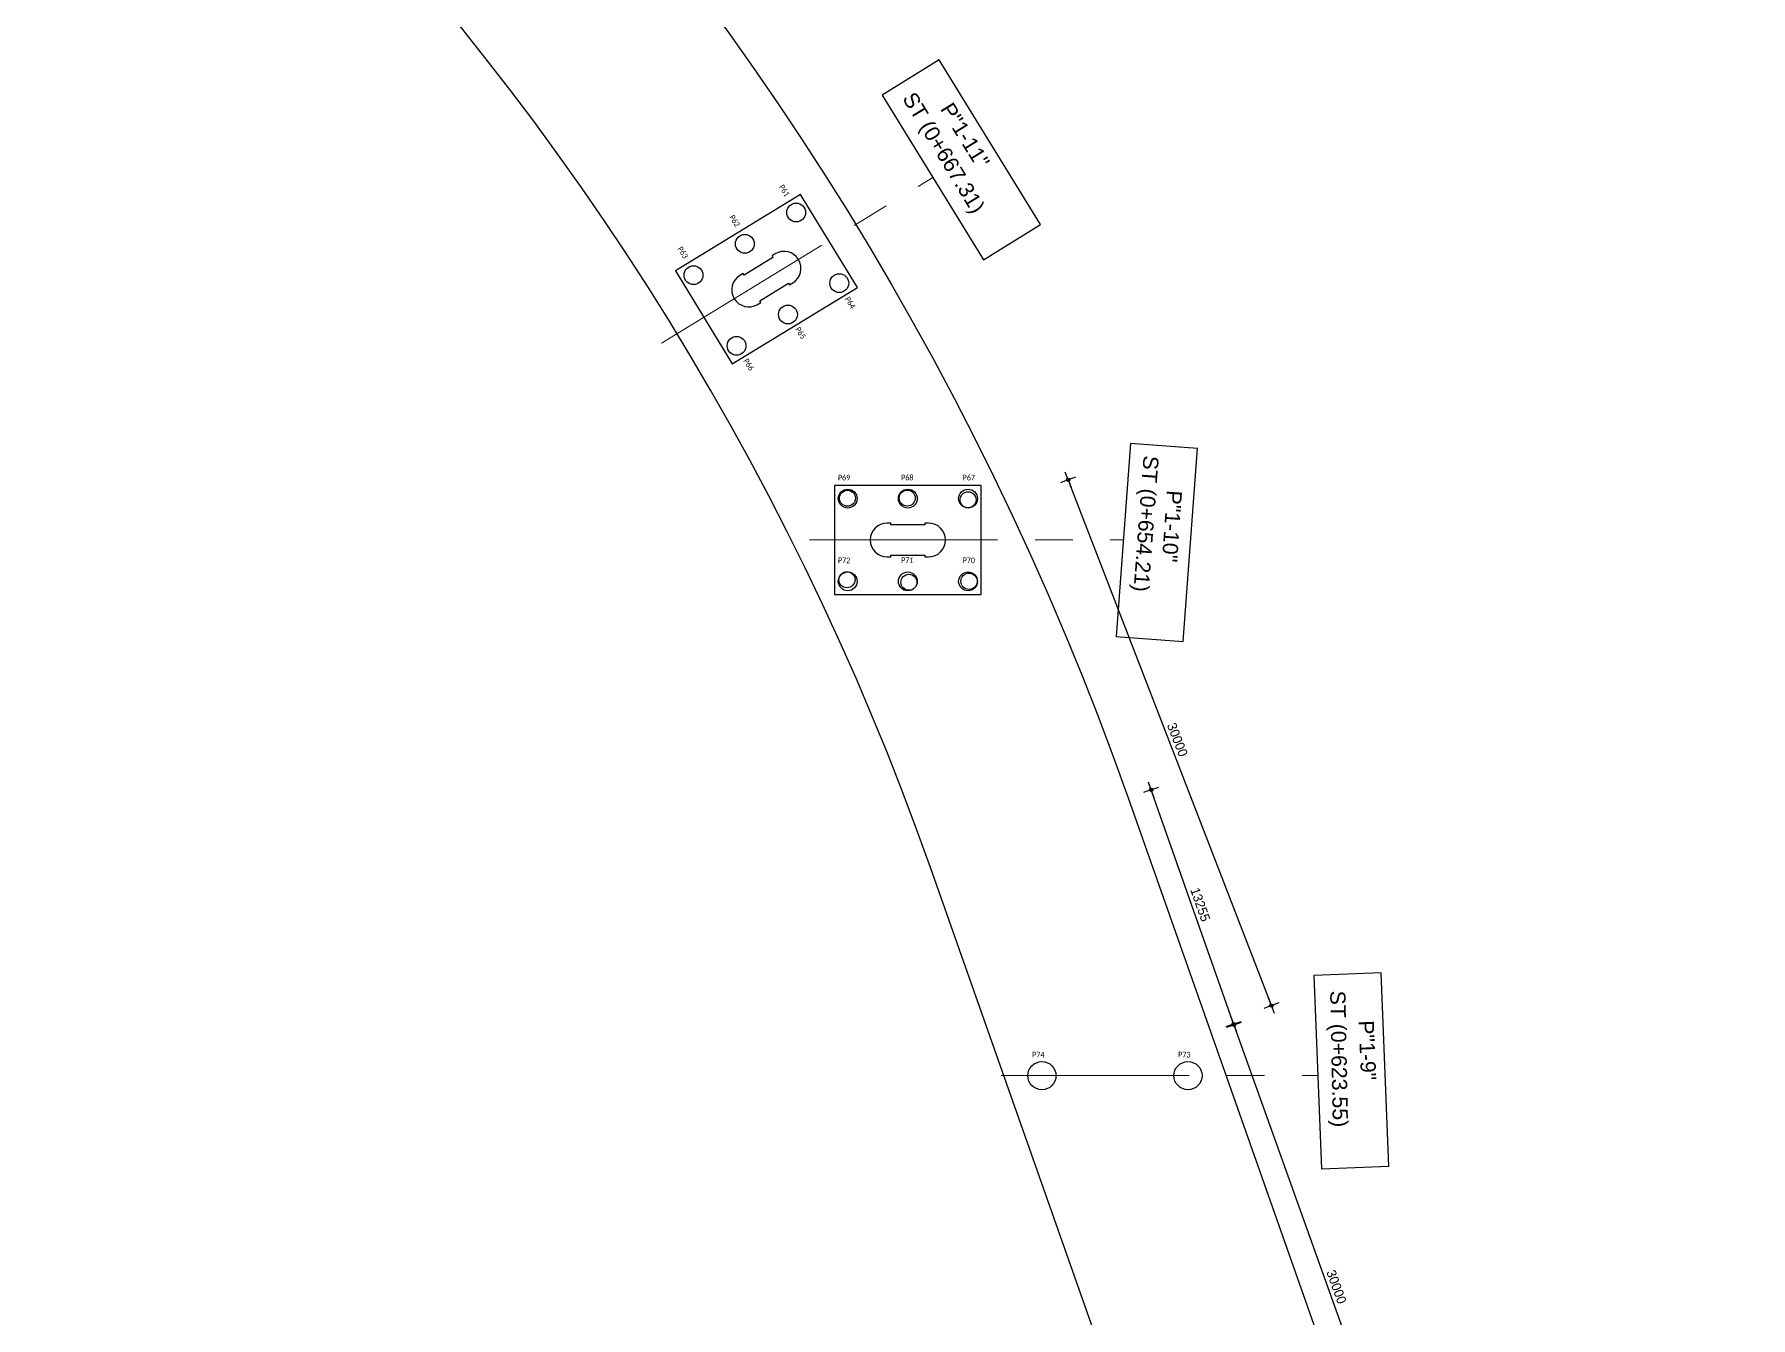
# Model space of a CAD drawing. Header units: metres. Extents: x 205641 to 207475, y 3634803 to 3635391.
# Drawn here: x 205946.5 to 206037.8, y 3635211.8 to 3635280 of the extents above; entities that cross this region are included whole.
import ezdxf

# ---------------------------------------------------------------- set-up
doc = ezdxf.new("R2010")
doc.units = ezdxf.units.M
doc.header["$LTSCALE"] = 8
doc.header["$PDMODE"] = 3
doc.header["$PDSIZE"] = 1
doc.linetypes.add('CENTER', pattern=[2, 1.25, -0.25, 0.25, -0.25])
for name, color, linetype in [('New Jersey', 220, 'Continuous'), ('P-ID', 4, 'Continuous'), ('WES-AXES', 9, 'CENTER'), ('WES-CONCRETE', 3, 'Continuous'), ('WES-DIMENSIONS', 255, 'Continuous'), ('WES-PILES', 2, 'Continuous'), ('WES-TEXT', 255, 'Continuous')]:
    doc.layers.add(name, color=color, linetype=linetype)
doc.styles.add('Arial', font='arial.ttf')
doc.styles.add('STENCIL', font='STENCIL')
doc.styles.add('T25-100', font='calibri.ttf', dxfattribs={"width": 0.8, "height": 250})
doc.dimstyles.new('D25-100', dxfattribs={"dimscale": 0.001, "dimtxt": 250, "dimasz": 87, "dimexe": 0.18, "dimexo": 0.0625, "dimgap": 90, "dimtad": 1, "dimdec": 0, "dimlfac": 1000, "dimrnd": 5, "dimzin": 0, "dimdsep": 46, "dimtxsty": 'STENCIL', "dimblk": 'DOT3', "dimcen": 90, "dimse1": 1, "dimse2": 1, "dimclrt": 242, "dimadec": 0, "dimazin": 0, "dimtfac": 1, "dimtdec": 0, "dimtofl": 0, "dimtmove": 2, "dimatfit": 3, "dimldrblk": 'DOT3', "dimfxl": 1, "dimtolj": 1, "dimtzin": 0, "dimlwd": -1, "dimarcsym": 0})

# ---------------------------------------------------------------- blocks, each defined once
blk = doc.blocks.new('DOT3')
at = {"color": 7}
for p, q in [((-0.5, 0), (-2.5, 0)), ((-0.5, 0), (2.5, 0)), ((0, -0.5), (0, 2.5)), ((0, -0.5), (0, -2.5))]:
    blk.add_line(p, q, dxfattribs=at)
blk.add_circle((0, 0), 0.5, dxfattribs=at)
blk = doc.blocks.new('*D15')
at = {"layer": 'Defpoints', "color": 0, "transparency": 16777216}
for p in [(206010.279, 3635227.382), (206002.784, 3635224.696), (206012.751, 3635196.398)]:
    blk.add_point(p, dxfattribs=at)
at = {"layer": 'WES-DIMENSIONS', "color": 0, "transparency": 16777216}
blk.add_line((206020.339, 3635199.301), (206010.338, 3635227.218), dxfattribs=at)
at = {"layer": 'WES-DIMENSIONS', "color": 0, "transparency": 16777216, "xscale": 0.174, "yscale": 0.174, "zscale": 0.174}
for p, rotation in [((206010.279, 3635227.382), 109.7096061669161), ((206020.398, 3635199.137), 289.7096061669161)]:
    blk.add_blockref('DOT3', p, dxfattribs=dict(at, rotation=rotation))
at = {"layer": 'WES-DIMENSIONS', "color": 242, "transparency": 16777216, "insert": (206015.749, 3635213.407), "char_height": 0.5, "attachment_point": 5, "rotation": 289.70961, "style": 'STENCIL'}
blk.add_mtext('\\A1;30000', dxfattribs=at)
blk = doc.blocks.new('*D20')
at = {"layer": 'Defpoints', "color": 0, "transparency": 16777216}
for p in [(206005.894, 3635239.847), (205998.38, 3635237.2), (206002.784, 3635224.696)]:
    blk.add_point(p, dxfattribs=at)
at = {"layer": 'WES-DIMENSIONS', "color": 0, "transparency": 16777216}
blk.add_line((206010.241, 3635227.507), (206005.952, 3635239.682), dxfattribs=at)
at = {"layer": 'WES-DIMENSIONS', "color": 0, "transparency": 16777216, "xscale": 0.174, "yscale": 0.174, "zscale": 0.174}
for p, rotation in [((206005.894, 3635239.847), 109.404721362996), ((206010.298, 3635227.343), 289.404721362996)]:
    blk.add_blockref('DOT3', p, dxfattribs=dict(at, rotation=rotation))
at = {"layer": 'WES-DIMENSIONS', "color": 242, "transparency": 16777216, "insert": (206008.508, 3635233.74), "char_height": 0.5, "attachment_point": 5, "rotation": 289.40472, "style": 'STENCIL'}
blk.add_mtext('\\A1;13255', dxfattribs=at)
blk = doc.blocks.new('*D21')
at = {"layer": 'Defpoints', "color": 0, "transparency": 16777216}
for p in [(205991.975, 3635252.661), (206012.289, 3635228.37), (206002.784, 3635224.696)]:
    blk.add_point(p, dxfattribs=at)
at = {"layer": 'WES-DIMENSIONS', "color": 0, "transparency": 16777216}
blk.add_line((206001.543, 3635256.173), (206012.226, 3635228.533), dxfattribs=at)
at = {"layer": 'WES-DIMENSIONS', "color": 0, "transparency": 16777216, "xscale": 0.174, "yscale": 0.174, "zscale": 0.174}
for p, rotation in [((206001.48, 3635256.335), 111.1321373569045), ((206012.289, 3635228.37), 291.1321373569045)]:
    blk.add_blockref('DOT3', p, dxfattribs=dict(at, rotation=rotation))
at = {"layer": 'WES-DIMENSIONS', "color": 242, "transparency": 16777216, "insert": (206007.292, 3635242.51), "char_height": 0.5, "attachment_point": 5, "rotation": 291.13214, "style": 'STENCIL'}
blk.add_mtext('\\A1;30000', dxfattribs=at)

msp = doc.modelspace()

# ---------------------------------------------------------------- linework, layer by layer
at = {"layer": 'New Jersey'}
for points in [[(205641.4323, 3635261.8664, 0.0679178), (205763.0047, 3635320.4768, -0.4882997), (206004.6708, 3635239.4157)], [(205994.1636, 3635235.7146, 0.4882997), (205769.1548, 3635311.1883, -0.0679178), (205644.8688, 3635251.2698, -0.0679178)], [(206004.6708, 3635239.4157), (206046.5022, 3635120.6601, 0.073302), (206106.17, 3635007.4398), (206116.8951, 3634992.7721, 0.0453622), (206200.6167, 3634897.7045), (206242.5889, 3634857.9627, 0.0443332), (206311.5733, 3634803.3653)], [(206225.2981, 3634859.2175, -0.005353), (206214.1367, 3634869.5615), (206192.9574, 3634889.6153, -0.0453622), (206107.9026, 3634986.1967), (206097.1776, 3635000.8645, -0.073302), (206035.995, 3635116.959), (205994.1636, 3635235.7146)]]:
    msp.add_lwpolyline(points, format="xyb", dxfattribs=at)
at = {"layer": 'P-ID'}
for centre, radius in [((205989.7465, 3635255.3512, 14.222), 0.4238), ((205992.9251, 3635255.3606, 14.231), 0.4268), ((205996.1609, 3635255.272, 14.185), 0.4221), ((205989.721, 3635251.0174, 14.236), 0.4284), ((205993.0146, 3635250.8814, 14.264), 0.4257), ((205996.2146, 3635250.936, 14.26), 0.4353)]:
    msp.add_circle(centre, radius, dxfattribs=at)
at = {"layer": 'WES-AXES', "color": 1, "linetype": 'CENTER', "lineweight": 0, "transparency": 33554585}
for p, q in [((205979.8527, 3635263.6082), (205994.2782, 3635272.4122)), ((205979.8527, 3635263.6082), (205994.2782, 3635272.4122)), ((205979.8527, 3635263.6082), (205994.2782, 3635272.4122)), ((205987.7252, 3635253.1329), (206004.4272, 3635253.1329)), ((205987.7252, 3635253.1329), (206004.4272, 3635253.1329)), ((205987.7252, 3635253.1329), (206004.4272, 3635253.1329)), ((205997.9227, 3635224.6394, 24.2675), (206014.7227, 3635224.6394, 24.2675)), ((205997.9227, 3635224.6394, 24.2675), (206014.7227, 3635224.6394, 24.2675)), ((205997.9227, 3635224.6394, 24.2675), (206014.7227, 3635224.6394, 24.2675))]:
    msp.add_line(p, q, dxfattribs=at)
at = {"layer": 'WES-CONCRETE'}
for points in [[(205980.596, 3635267.45), (205983.618, 3635262.499), (205990.276, 3635266.562), (205987.254, 3635271.513)], [(205989.06, 3635256.033), (205989.06, 3635250.233), (205996.86, 3635250.233), (205996.86, 3635256.033)]]:
    msp.add_lwpolyline(points, close=True, dxfattribs=at)
at = {"layer": 'WES-CONCRETE', "color": 3}
for points in [[(205984.9656, 3635265.6652), (205985.1363, 3635265.7694), (205985.0842, 3635265.8548), (205986.6206, 3635266.7925), (205986.6727, 3635266.7071), (205986.8434, 3635266.8113, 1), (205985.9057, 3635268.3478), (205985.735, 3635268.2436), (205985.7871, 3635268.1582), (205984.2507, 3635267.2205), (205984.1986, 3635267.3059), (205984.0278, 3635267.2017, 1), (205984.9656, 3635265.6652)], [(205984.9656, 3635265.6652), (205985.1363, 3635265.7694), (205985.0842, 3635265.8548), (205986.6206, 3635266.7925), (205986.6727, 3635266.7071), (205986.8434, 3635266.8113, 1), (205985.9057, 3635268.3478), (205985.735, 3635268.2436), (205985.7871, 3635268.1582), (205984.2507, 3635267.2205), (205984.1986, 3635267.3059), (205984.0278, 3635267.2017, 1), (205984.9656, 3635265.6652)], [(205984.9656, 3635265.6652), (205985.1363, 3635265.7694), (205985.0842, 3635265.8548), (205986.6206, 3635266.7925), (205986.6727, 3635266.7071), (205986.8434, 3635266.8113, 1), (205985.9057, 3635268.3478), (205985.735, 3635268.2436), (205985.7871, 3635268.1582), (205984.2507, 3635267.2205), (205984.1986, 3635267.3059), (205984.0278, 3635267.2017, 1), (205984.9656, 3635265.6652)], [(205991.8599, 3635252.2329), (205992.0599, 3635252.2329), (205992.0599, 3635252.3329), (205993.8599, 3635252.3329), (205993.8599, 3635252.2329), (205994.0599, 3635252.2329, 1), (205994.0599, 3635254.0329), (205993.8599, 3635254.0329), (205993.8599, 3635253.9329), (205992.0599, 3635253.9329), (205992.0599, 3635254.0329), (205991.8599, 3635254.0329, 1), (205991.8599, 3635252.2329)], [(205991.8599, 3635252.2329), (205992.0599, 3635252.2329), (205992.0599, 3635252.3329), (205993.8599, 3635252.3329), (205993.8599, 3635252.2329), (205994.0599, 3635252.2329, 1), (205994.0599, 3635254.0329), (205993.8599, 3635254.0329), (205993.8599, 3635253.9329), (205992.0599, 3635253.9329), (205992.0599, 3635254.0329), (205991.8599, 3635254.0329, 1), (205991.8599, 3635252.2329)], [(205991.8599, 3635252.2329), (205992.0599, 3635252.2329), (205992.0599, 3635252.3329), (205993.8599, 3635252.3329), (205993.8599, 3635252.2329), (205994.0599, 3635252.2329, 1), (205994.0599, 3635254.0329), (205993.8599, 3635254.0329), (205993.8599, 3635253.9329), (205992.0599, 3635253.9329), (205992.0599, 3635254.0329), (205991.8599, 3635254.0329, 1), (205991.8599, 3635252.2329)]]:
    msp.add_lwpolyline(points, format="xyb", dxfattribs=at)
at = {"layer": 'WES-CONCRETE'}
msp.add_lwpolyline([(205991.8599, 3635252.2329), (205992.0599, 3635252.2329), (205992.0599, 3635252.3329), (205993.8599, 3635252.3329), (205993.8599, 3635252.2329), (205994.0599, 3635252.2329, 1), (205994.0599, 3635254.0329), (205993.8599, 3635254.0329), (205993.8599, 3635253.9329), (205992.0599, 3635253.9329), (205992.0599, 3635254.0329), (205991.8599, 3635254.0329, 1), (205991.8599, 3635252.2329)], format="xyb", dxfattribs=at)
at = {"layer": 'WES-PILES', "transparency": 33554687}
for centre, radius in [((205987.0213, 3635270.551), 0.5), ((205984.2898, 3635268.8839), 0.5), ((205981.5584, 3635267.2169), 0.5), ((205989.3135, 3635266.7952), 0.5), ((205986.582, 3635265.1282), 0.5), ((205983.8505, 3635263.4611), 0.5), ((205989.7599, 3635255.3329), 0.5), ((205992.9599, 3635255.3329), 0.5), ((205996.1599, 3635255.3329), 0.5), ((205989.7599, 3635250.9329), 0.5), ((205992.9599, 3635250.9329), 0.5), ((205996.1599, 3635250.9329), 0.5), ((206000.086, 3635224.6394), 0.75), ((206000.086, 3635224.6394), 0.75), ((206000.086, 3635224.6394), 0.75), ((206007.8545, 3635224.6394), 0.75), ((206007.8545, 3635224.6394), 0.75), ((206007.8545, 3635224.6394), 0.75)]:
    msp.add_circle(centre, radius, dxfattribs=at)
at = {"layer": 'WES-TEXT', "linetype": 'ByBlock'}
for points in [[(205991.5843, 3635276.7969), (205996.9766, 3635268.0302), (206000.018, 3635269.9073), (205994.6256, 3635278.6739)], [(205991.5843, 3635276.7969), (205996.9766, 3635268.0302), (206000.018, 3635269.9073), (205994.6256, 3635278.6739)], [(205991.5843, 3635276.7969), (205996.9766, 3635268.0302), (206000.018, 3635269.9073), (205994.6256, 3635278.6739)], [(206004.8043, 3635258.2649), (206004.0408, 3635248.0009), (206007.6053, 3635247.7412), (206008.3688, 3635258.0051)], [(206004.8043, 3635258.2649), (206004.0408, 3635248.0009), (206007.6053, 3635247.7412), (206008.3688, 3635258.0051)], [(206004.8043, 3635258.2649), (206004.0408, 3635248.0009), (206007.6053, 3635247.7412), (206008.3688, 3635258.0051)], [(206014.5522, 3635229.9606), (206014.9611, 3635219.6764), (206018.532, 3635219.8237), (206018.1231, 3635230.1079)], [(206014.5522, 3635229.9606), (206014.9611, 3635219.6764), (206018.532, 3635219.8237), (206018.1231, 3635230.1079)], [(206014.5522, 3635229.9606), (206014.9611, 3635219.6764), (206018.532, 3635219.8237), (206018.1231, 3635230.1079)]]:
    msp.add_lwpolyline(points, close=True, dxfattribs=at)

# ---------------------------------------------------------------- texts
at = {"layer": 'WES-TEXT', "color": 5, "style": 'Arial'}
for s, rotation, p in [('ST (0+667.31)', 301.305902, (205992.642, 3635276.6282, 29.5189)), ('ST (0+667.31)', 301.305902, (205992.642, 3635276.6282, 29.5189)), ('ST (0+667.31)', 301.305902, (205992.642, 3635276.6282, 29.5189)), (' P"1-11"', 301.868843, (205994.4869, 3635276.329, 29.5189)), (' P"1-11"', 301.868843, (205994.4869, 3635276.329, 29.5189)), (' P"1-11"', 301.868843, (205994.4869, 3635276.329, 29.5189)), ('ST (0+654.21)', 265.730316, (206005.4961, 3635257.6471, 29.5189)), ('ST (0+654.21)', 265.730316, (206005.4961, 3635257.6471, 29.5189)), ('ST (0+654.21)', 265.730316, (206005.4961, 3635257.6471, 29.5189)), (' P"1-10"', 266.019068, (206006.7555, 3635256.1097)), (' P"1-10"', 266.019068, (206006.7555, 3635256.1097)), (' P"1-10"', 266.019068, (206006.7555, 3635256.1097)), ('ST (0+623.55)', 271.135927, (206015.4136, 3635229.1536, 29.5189)), ('ST (0+623.55)', 271.135927, (206015.4136, 3635229.1536, 29.5189)), ('ST (0+623.55)', 271.135927, (206015.4136, 3635229.1536, 29.5189)), (' P"1-9"', 272.463996, (206016.9089, 3635227.8775, 53.7864)), (' P"1-9"', 272.463996, (206016.9089, 3635227.8775, 53.7864)), (' P"1-9"', 272.463996, (206016.9089, 3635227.8775, 53.7864))]:
    msp.add_text(s, height=0.81, rotation=rotation, dxfattribs=at).set_placement(p)
at = {"layer": 'WES-TEXT', "color": 6, "char_height": 0.3, "attachment_point": 1, "style": 'T25-100'}
for s, insert, rotation in [('P61', (205986.3471, 3635272.0755), 301.626203), ('P62', (205983.7081, 3635270.4649), 301.626203), ('P63', (205980.9508, 3635268.782), 301.626203), ('P64', (205989.8483, 3635266.1121), 301.626203), ('P65', (205987.2094, 3635264.5015), 301.626203), ('P66', (205984.452, 3635262.8187), 301.626203), ('P69', (205989.2419, 3635256.6055), 359.19178), ('P68', (205992.6026, 3635256.6093), 359.19178), ('P67', (205995.8731, 3635256.6055), 359.19178), ('P72', (205989.2419, 3635252.2055), 359.19178), ('P71', (205992.6026, 3635252.2093), 359.19178), ('P70', (205995.8731, 3635252.2055), 359.19178), ('P74', (205999.5681, 3635225.912), 359.19178), ('P73', (206007.3366, 3635225.912), 359.19178)]:
    msp.add_mtext_dynamic_manual_height_columns(s, width=3.558653, gutter_width=1250, heights=[0], dxfattribs=dict(at, insert=insert, rotation=rotation))

# ---------------------------------------------------------------- dimensions: what is measured, and where the dimension line sits
at = {"layer": 'WES-DIMENSIONS', "color": 9}
dim = msp.add_aligned_dim(p1=(205991.9752, 3635252.6612), p2=(206002.7839, 3635224.6963), distance=10.1906, text='30000', dimstyle='D25-100', override={"dimscale": 0.002}, dxfattribs=at)
dim.commit()
dim.dimension.update_dxf_attribs({"geometry": '*D21', "text_midpoint": (206007.2917, 3635242.5099)})
dim = msp.add_aligned_dim(p1=(206002.7839, 3635224.6963), p2=(205998.3797, 3635237.1997), distance=-7.967, dimstyle='D25-100', override={"dimscale": 0.002}, dxfattribs=at)
dim.commit()
dim.dimension.update_dxf_attribs({"geometry": '*D20', "text_midpoint": (206008.5077, 3635233.7399)})
at = {"layer": 'WES-DIMENSIONS'}
dim = msp.add_linear_dim(base=(206010.2794, 3635227.3815), p1=(206012.7511, 3635196.3981), p2=(206002.7839, 3635224.6963), angle=109.709606, dimstyle='D25-100', override={"dimscale": 0.002}, dxfattribs=at)
dim.commit()
dim.dimension.update_dxf_attribs({"geometry": '*D15', "text_midpoint": (206015.7492, 3635213.4066)})

doc.saveas('drawing.dxf')
